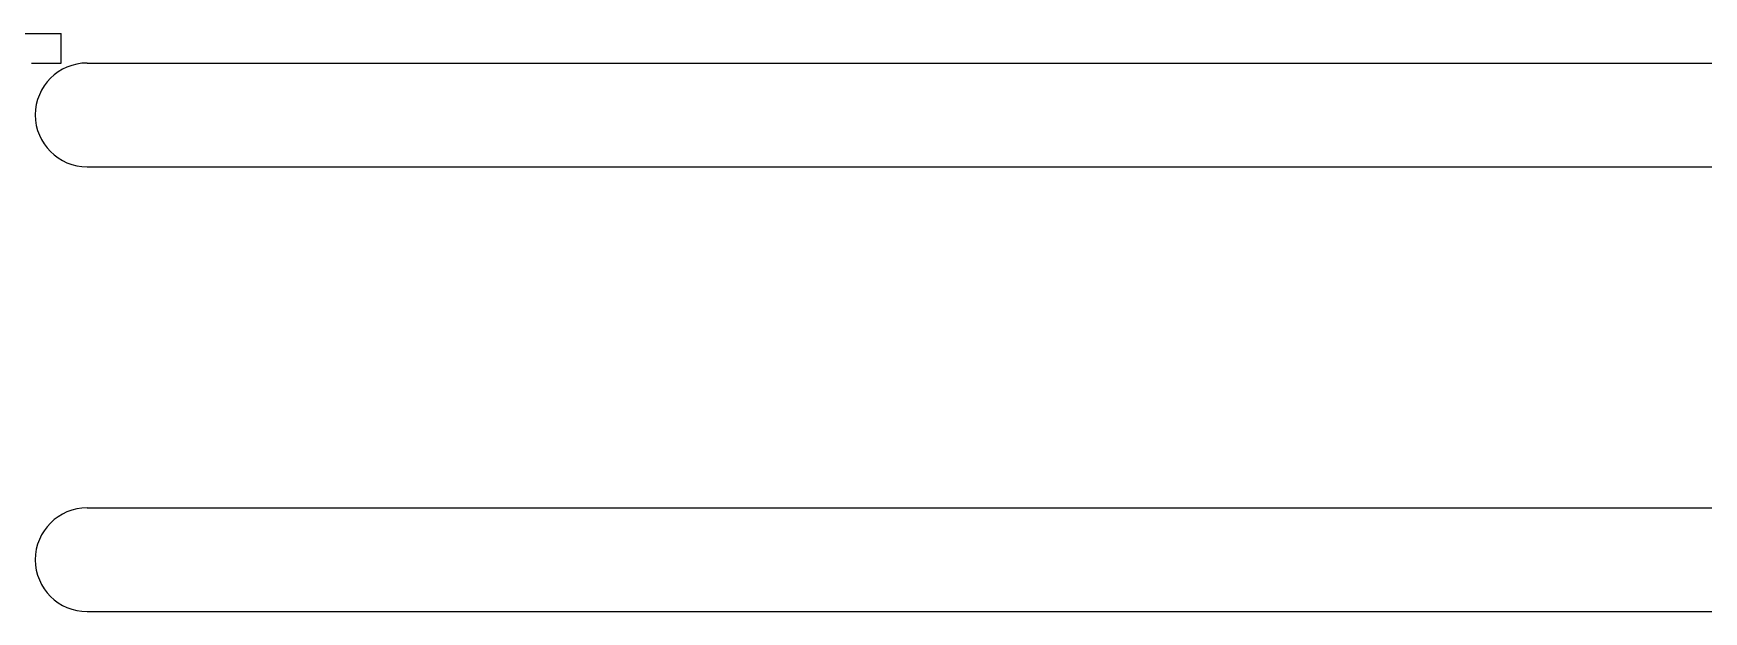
# Model space of a CAD drawing. Header units: millimetres. Extents: x 2200 to 2403, y 2380 to 2511.
# Drawn here: x 2335.295 to 2336.421, y 2469.358 to 2469.748 of the extents above; entities that cross this region are included whole.
import ezdxf

# ---------------------------------------------------------------- set-up
doc = ezdxf.new("R2010")
doc.units = ezdxf.units.MM

msp = doc.modelspace()

# ---------------------------------------------------------------- linework, layer by layer
at = {"color": 4}
for p, q in [((2333.29394, 2469.74758), (2335.31394, 2469.74758)), ((2335.31394, 2469.72758), (2335.31394, 2469.74758)), ((2335.29394, 2469.72758), (2335.31394, 2469.72758))]:
    msp.add_line(p, q, dxfattribs=at)
at = {"color": 1}
for p, q in [((2335.33144, 2469.72758), (2336.79394, 2469.72758)), ((2335.33144, 2469.65758), (2336.77338, 2469.65758)), ((2335.33144, 2469.42758), (2336.79394, 2469.42758)), ((2335.33144, 2469.35758), (2336.77338, 2469.35758))]:
    msp.add_line(p, q, dxfattribs=at)
for centre in [(2335.33144, 2469.69258), (2335.33144, 2469.39258)]:
    msp.add_arc(centre, 0.035, 90, 270, dxfattribs=at)

doc.saveas('drawing.dxf')
